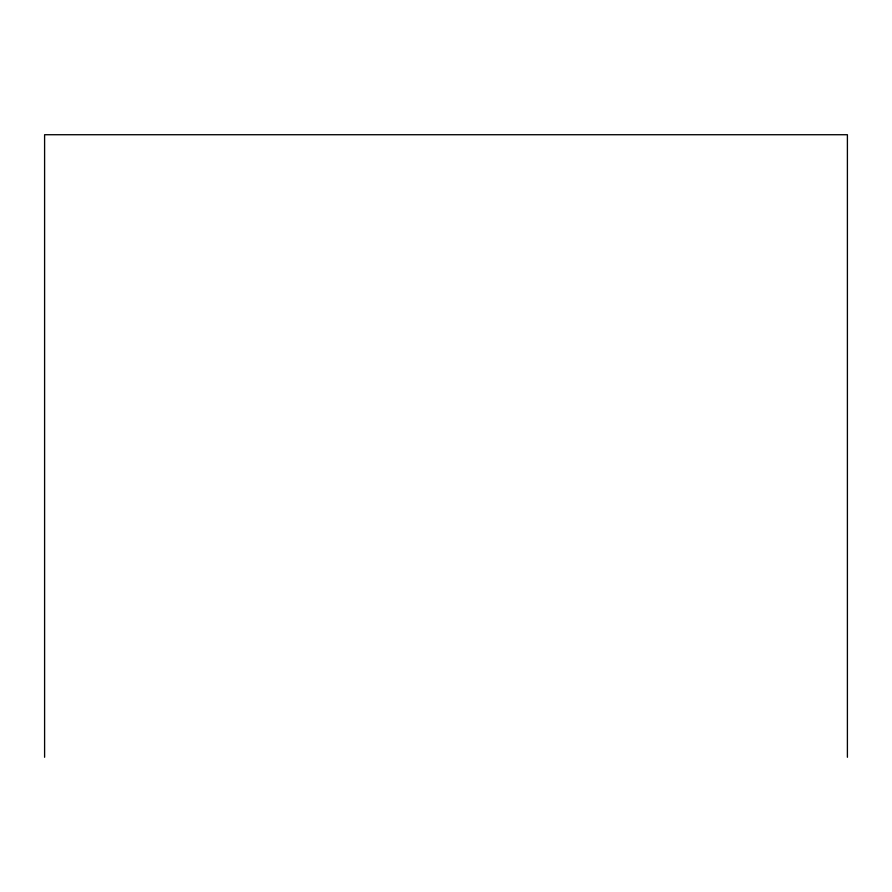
<?xml version="1.0" encoding="UTF-8"?>
<svg xmlns="http://www.w3.org/2000/svg" width="892" height="892" viewBox="0 0 892 892"><rect width="100%" height="100%" fill="white"/><g stroke="black" fill="none" stroke-linecap="round" stroke-linejoin="round"><path stroke-width="1.34" d="M847.4 757.275L847.4 134.725L44.6 134.725L44.6 757.275"/></g></svg>
